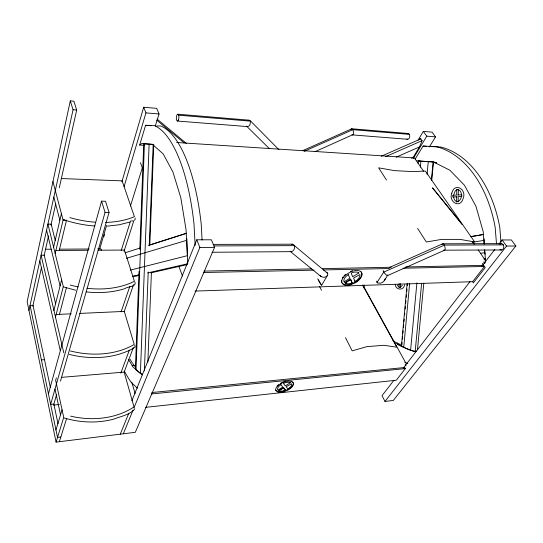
<?xml version="1.0" encoding="UTF-8"?>
<svg xmlns="http://www.w3.org/2000/svg" width="543" height="543" viewBox="0 0 543 543"><rect width="100%" height="100%" fill="white"/><g stroke="black" fill="none" stroke-linecap="round" stroke-linejoin="round"><path stroke-width="0.81" d="M399.105 283.561L399.064 287.39L400.015 287.485L400.367 287.471L400.415 283.636M456.962 201.867L456.588 201.853L456.67 196.742L457.043 196.756L452.781 196.98L452.808 195.317L456.69 195.066L456.778 189.493L458.319 189.426L458.231 195.005L457.858 194.991L461.788 194.781L461.76 196.464M458.129 201.806L458.204 196.681L461.048 196.505M138.994 271.48L135.431 367.876L136.022 369.769L140.393 373.374L142.687 374.399M139.809 249.495L143.725 143.8L153.18 144.357L149.237 245.775M136.517 352.448L136.578 350.758M136.022 369.769L144.418 143.834M140.393 373.374L149.128 144.112M144.377 370.855L148.219 271.975M153.744 144.458L149.82 245.076L186.154 233.49M147.866 362.106L151.416 272.382M407.148 283.534L401.413 346.054C406.028 348.633 411.289 351.145 416.603 351.328M418.151 163.558L418.381 161.027L433.117 161.923L431.441 179.611M401.861 345.002L402.091 342.497M402.397 339.151L402.628 336.646M402.933 333.3L403.164 330.796M403.469 327.449L403.7 324.945M404.006 321.599L404.236 319.094M404.623 314.913L404.773 313.243M405.159 309.062L405.39 306.557M405.696 303.211L405.926 300.707M406.232 297.36L406.463 294.856M406.768 291.516L406.999 289.005M407.304 285.666L407.46 283.989M403.727 347.466L409.632 283.405M420.363 167.081L420.906 161.176M410.603 350.174L416.909 282.835M427.083 174.255L428.264 161.624M415.178 351.457L421.633 283.222M431.746 180.473L433.504 161.943A94.258 61.956 89.8 0 1 436.409 162.771M417.479 349.583L423.798 283.154M420.764 138.899L381.227 156.262M484.139 243.678L484.078 238.866M484.98 263.219L485.401 259.506L484.641 249.875M453.554 195.344L455.149 191.048L457.199 189.555M130.293 270.115L187.355 255.685L186.88 238.825M59.289 187.824L76.685 110.046L73.889 101.202L70.291 100.889L27.15 301.643L56.072 442.111L135.309 432.316L214.56 247.404L211.39 239.796L196.763 239.789L131.861 400.754M28.955 310.413L73.054 109.747L70.291 100.889M32.831 306.15L41.526 267.265M44.119 255.678L48.558 235.818M50.967 225.06L55.773 203.55M53.601 247.187L61.4 213.671M55.162 253.54L63.083 220.051L52.949 181.593M59.282 250.255L66.538 220.098M53.852 310.562L61.617 279.815M55.406 317.316L63.293 286.629L47.927 224.103L51.171 224.137L55.277 240.59M59.357 314.736L66.517 287.335M385.197 278.844L383.691 281.423A6.53 5.525 -27.5 0 1 380.507 283.161L377.528 283.039L376.496 281.131M48.436 393.797L101.548 201.154L105.518 201.249L109.062 212.462L60.456 381.172M56.377 377.792L55.651 380.358L63.721 417.37L56.072 442.111M101.548 201.154L105.05 212.394L50.642 404.392L53.859 404.067L56.655 394.374M99.756 248.952L106.591 225.352M103.815 236.857L104.521 234.413M121.856 181.837L143.685 107.236L156.703 108.356L159.045 113.976L155.278 126.091M124.062 186.67L145.945 112.89L143.685 107.236M144.452 145.334L139.673 145.042L145.599 125.304L154.185 125.508A135.628 46.664 89.1 0 1 193.994 223.974L195.141 245.361M55.956 429.927L62.065 409.761M130.435 206.055L142.483 167.285M59.357 441.703L66.613 418.592M121.184 250.615L130.578 220.906M124.008 251.395L133.754 220.947L131.372 220.913M121.116 311.865L129.845 286.317M124.184 311.73L133.551 284.634M404.562 284.79C404.006 290.743 395.664 290.315 395.195 284.552M120.811 373.129L129.343 350.147M124.109 372.193L133.347 347.601M120.288 434.176L128.786 413.243M123.315 433.796L132.96 410.311M133.924 407.963L199.844 247.472L196.763 239.789M411.553 158.176L413.101 157.49L419.501 146.902L422.067 140.712L420.336 138.302L419.25 139.565M318.273 279.984L320.295 283.405A6.781 0.455 60.4 0 0 321.49 285.089L317.696 278.797M321.666 285.238L327.687 274.955L327.741 273.462L326.791 272.226M418.096 140.121L423.309 131.399L432.058 132.153L435.54 136.897L429.33 146.997M413.209 158.59L426.771 136.164L435.54 136.897M415.185 159.058L423.078 146.06L436.443 146.705A111.2 72.959 89.7 0 1 495.175 227.327L496.499 243.855M402.329 285.353L399.987 287.423L400.693 287.396L399.77 287.369M376.91 282.564L383.745 272.104L444.452 245.09L503.3 244.879M384.451 280.582L387.824 274.867M393.933 380.249L382.028 395.684L384.987 401.46L393.315 400.429L515.85 246.006L511.397 239.958L502.132 239.952L499.024 243.977M403.252 368.168L470.034 281.573M481.94 266.131L494.883 249.346M151.796 392.541L404.725 367.502L405.322 368.602L396.322 380.215L145.673 407.338M384.987 401.46L506.558 246.054L515.85 246.006M408.166 133.497L351.884 128.779L351.328 129.207A3.319 1.296 80.5 0 0 351.138 129.696M315.089 151.66L353.201 134.508A3.312 1.296 80.5 0 0 353.541 132.641L353.126 130.3L351.884 128.779M327.273 275.674L326.628 276.312A4.392 3.536 -3.2 0 1 323.845 277.317L321.13 276.631L290.186 251.361L292.222 251.395A4.127 2.796 -73.5 0 0 294.068 249.373C295.087 247.656 294.91 243.997 292.249 244.18L213.243 244.384M355.081 281.518L356.683 280.392A8.79 4.731 -28.1 0 0 359.921 274.561L353.574 278.07L355.081 281.518L354.403 280.269M139.673 145.042L141.872 143.508L152.529 144.418L163.185 153.9L172.946 172.022L180.853 197.903L186.025 229.587L187.763 262.527M344.927 282.625L350.527 279.17L352.183 282.93L350.744 283.419A8.79 4.731 -28.1 0 1 345.457 283.276L344.927 282.625L345.233 282.862A8.79 4.731 -28.1 0 0 346.705 283.297M345.151 283.046L350.751 279.591M278.817 390.41L283.555 387.58L285.374 390.207L284.111 390.661A7.548 3.536 -23.5 0 1 279.292 390.953L279.122 390.553M278.987 390.811L283.724 387.98L283.555 387.58M280.507 383.304L281.96 382.577M282.686 382.211L282.733 382.184A9.516 4.459 -23.5 0 1 285.082 381.349M302.471 150.744L351.579 128.895M304.243 151.3L352.855 129.668L409.374 134.365M389.379 267.516L442.681 243.793L501.101 243.644M385.618 156.683L422.054 140.644M396.234 157.144L419.501 146.902M134.413 220.282L135.146 219.528L135.139 218.035M283.941 390.261L285.204 389.806M351.986 134.515A2.878 1.127 80.5 0 0 352.312 134.82L352.943 134.82M291.53 244.431L292.249 244.18M125.094 252.8L140.413 247.907M148.483 245.334L186.385 233.225M126.465 258.292L186.602 240.352M129.696 222.094L119.134 224.788L107.412 226.126M132.947 276.299L139.503 274.792M147.703 272.919L187.878 263.715M132.797 276.435L139.395 274.928M135.838 276.163L139.062 275.43M150.9 272.851L187.281 264.597M248.728 120.288L250.187 120.634L278.898 149.671M177.459 121.048L247.465 126.594L248.613 126.193A3.584 2.111 -68.5 0 0 250.119 124.266L250.466 121.15L178.62 115.177M470.469 236.653L483.772 234.406M470.774 236.667L483.29 234.556M472.179 242.266L483.901 240.4M480.596 253.276L484.79 252.692L485.191 254.226M483.861 259.154L485.544 258.936M60.823 437.04L57.517 437.441L30.055 305.424L33.021 305.309L50.411 387.722M456.588 201.853C462.466 201.412 463.369 190.695 457.586 189.378M151.354 393.974L405.322 368.602M53.431 405.092L59.282 404.501M61.393 377.371L124.15 372.091L134.019 406.945A73.393 57.144 12.9 0 1 70.556 416.108M132.227 365.697L135.295 365.446M397.748 344.323L400.279 344.119M41.39 359.9L44.492 359.676M56.133 314.492L71.276 313.806M79.692 313.426L124.293 311.404L134.223 344.472A74.106 53.438 13.8 0 1 70.393 350.961M195.005 291.089L472.648 281.688L484.431 266.477L403.021 268.228M203.727 272.518L313.976 270.142M323.302 269.946L389.453 268.52M204.019 271.093L311.634 268.88M322.651 268.649L391.286 267.237M405.696 266.946L483.65 265.337M212.028 252.271L291.496 251.64M501.644 249.977L443.292 250.18M199.844 247.472L214.56 247.404M45.368 249.237L51.273 249.21M59.703 249.162L89.201 249.006M97.631 248.965L101.005 248.945L101.48 250.567M55.888 250.466L88.047 250.269M98.202 250.208L124.435 250.051L134.426 281.281A74.853 49.671 14.7 0 1 86.961 288.279M213.962 245.925L294.442 245.633L327.741 273.462M415.877 351.708L414.485 351.701L399.003 345.396L392.799 340.081M63.083 220.051L65.153 220.078M105.05 212.394L109.062 212.462M156.839 125.908L160.809 126.01A135.051 47.451 89.1 0 1 201.215 224.055L202.084 240.074M61.278 178.545L122.141 180.867L134.399 216.677A75.586 45.755 15.5 0 1 105.525 222.426M429.119 146.467L440.855 147.038A110.813 73.257 89.7 0 1 499.784 227.374L500.972 242.198M434.984 162.751L436.45 162.839M418.381 161.027L419.827 161.115M176.59 142.49L414.39 157.938L423.56 171.167M145.599 125.304L151.273 125.725M423.078 146.06L426.717 146.332M416.915 160.796L433.558 162.031L449.848 170.21L464.441 185.224L475.96 206.265L483.216 231.766L484.186 244.112M352.645 134.922L407.637 139.279M73.054 109.747L76.685 110.046M177.758 114.2L249.291 120.186M145.945 112.89L159.045 113.976M94.862 226.01C84.09 225.236 73.42 223.064 63.198 219.562M86.228 291.883C99.165 293.396 112.469 292.534 124.924 288.625C127.123 286.433 136.843 287.064 134.983 282.129M69.382 354.43C85.699 358.516 103.136 358.869 119.358 354.151C124.686 352.312 130.429 350.52 134.956 347.16C135.153 346.556 135.01 345.898 134.773 345.328M75.667 290.22L63.599 286.948M247.465 126.594L246.97 126.471A3.109 1.833 -68.5 0 1 246.576 126.139L269.077 148.327M64.155 417.954C80.12 422.753 97.407 423.411 113.575 419.182C120.403 416.454 130.415 414.743 134.834 408.757M404.793 362.229L407.8 363.532M291.204 381.023L293.179 382.611A9.516 4.459 -23.5 0 1 288.299 389.345L283.813 391.272A9.516 4.459 -23.5 0 1 277.738 391.646L275.688 390.105M456.242 201.575L454.45 199.817L453.568 196.96M342.246 283.229L343.563 284.24A11.077 5.966 -28.1 0 0 350.221 284.417L355.394 282.217A11.077 5.966 -28.1 0 0 361.774 273.258L361.156 271.826M157.171 119.141L186.493 143.522M156.73 120.166L184.111 142.87M142.293 374.928L133.028 367.048L128.508 359.391M137.522 388.225L131.644 382.876A135.628 46.664 89.1 0 1 124.476 371.249M398.867 286.955L397.401 285.15M63.802 352.821L41.085 255.21L44.227 255.183L55.603 303.822M460.634 222.27L432.493 187.844L462.147 224.598M283.724 387.98L285.374 390.207M423.309 131.399L426.771 136.164M502.132 239.952L506.558 246.054M472.315 241.492L474.243 244.282M478.105 249.848L485.34 260.294M483.657 261.977L484.621 263.369M482.347 263.443L485.211 267.611L473.401 282.822L472.464 281.417M386.48 180.052L378.614 167.835L394.503 170.624L412.368 171.595L425.379 171.079L474.663 241.954L460.091 239.388L441.635 239.375L426.37 242.015L417.635 228.44M363.016 285.34L406.008 363.355M362.554 285.007L396.804 347.187L383.84 345.287L366.769 346.658L352.169 350.873L345.497 337.698M405.241 364.346L406.055 365.826M352.183 282.93L350.527 279.17M319.596 286.534L321.504 290.301M140.44 162.676L143.087 169.81M178.966 266.559L182.496 276.075M131.84 382.211L135.119 393.6M53.852 197.123L59.866 220.268M46.583 230.212L60.09 285.856M363.084 285.448L363.647 287.885M39.843 260.878L60.314 350.71M54.999 389.026L60.538 414.798M53.859 404.067L58.026 423.791M383.093 270.509L384.234 272.803L386.053 274.751A4.201 1.059 50.7 0 0 387.539 275.6L444.588 250.214A3.679 1.758 75.9 0 0 445.212 248.422L444.452 245.09L443.583 244.024L442.294 244.017A3.679 1.758 75.9 0 0 441.982 244.445M484.614 250.235L484.79 252.692M78.172 286.908A74.853 49.671 14.7 0 1 70.223 285.041M95.446 222.202A75.586 45.755 15.5 0 1 69.857 217.6M135.478 367.068A114.403 39.435 89.1 0 1 132.716 363.443M132.268 362.785A114.403 39.435 89.1 0 1 130.069 359.276M401.779 345.837A93.959 61.576 89.6 0 1 396.709 342.572M364.312 286.419A93.959 61.576 89.6 0 1 364 284.912M277.005 386.08A9.516 4.459 -23.5 0 1 278.552 384.634M499.954 244.269A3.19 2.389 -89 0 1 503.171 244.669A3.19 2.389 -89 0 1 503.11 248.979A3.19 2.389 -89 0 1 499.893 249.318M321.13 276.631A3.163 2.545 -3.2 0 1 320.18 275.389M407.223 133.87A2.905 1.805 -82.4 0 1 409.463 134.555A2.905 1.805 -82.4 0 1 409.13 138.275A2.905 1.805 -82.4 0 1 406.768 138.865M341.791 282.251A11.084 5.966 -28.1 0 1 345.769 274.839L350.717 271.846A11.084 5.966 -28.1 0 1 360.118 271.188L361.387 272.24L362.011 273.672A11.084 5.966 -28.1 0 1 355.617 282.631L350.445 284.831A11.084 5.966 -28.1 0 1 343.787 284.661L342.47 283.65L341.567 281.831A11.077 5.966 -28.1 0 1 341.499 280.717M342.28 278.233A11.077 5.966 -28.1 0 1 343.115 276.93M344.058 275.81A11.077 5.966 -28.1 0 1 345.545 274.419M350.486 271.425A11.077 5.966 -28.1 0 1 352.502 270.699M451.81 193.125C448.185 201.996 460.478 209.211 463.213 198.195C466.905 189.263 454.477 182.02 451.81 193.125M348.267 274.629L347.052 275.491A8.79 4.731 -28.1 0 0 343.889 281.362L344.092 281.79L349.882 278.267L348.267 274.629M280.677 383.711L278.722 385.041A9.523 4.459 -23.5 0 0 275.858 390.512L277.907 392.046A9.523 4.459 -23.5 0 0 283.982 391.666L288.469 389.745A9.523 4.459 -23.5 0 0 293.356 383.012L291.374 381.424A9.523 4.459 -23.5 0 0 282.91 382.591L280.677 383.711M280.969 384.709L279.95 385.401A7.548 3.536 -23.5 0 0 277.67 389.731L277.901 390.017L282.801 387.125L280.969 384.709M289.209 388.096L287.865 389.005L286.141 386.711L291.55 383.786A7.548 3.536 -23.5 0 1 289.209 388.096M358.842 272.953L352.706 276.747L351.158 273.061L353.093 272.403A8.79 4.731 -28.1 0 1 358.407 272.6L358.842 272.953M290.403 382.747L285.218 385.849L283.432 383.399L285.123 382.795A7.548 3.536 -23.5 0 1 289.969 382.53L290.403 382.747M178.409 120.017A3.428 1.269 -86.9 0 0 178.084 114.302A3.428 1.269 -86.9 0 0 176.346 118.544A3.428 1.269 -86.9 0 0 178.409 120.017"/></g></svg>
